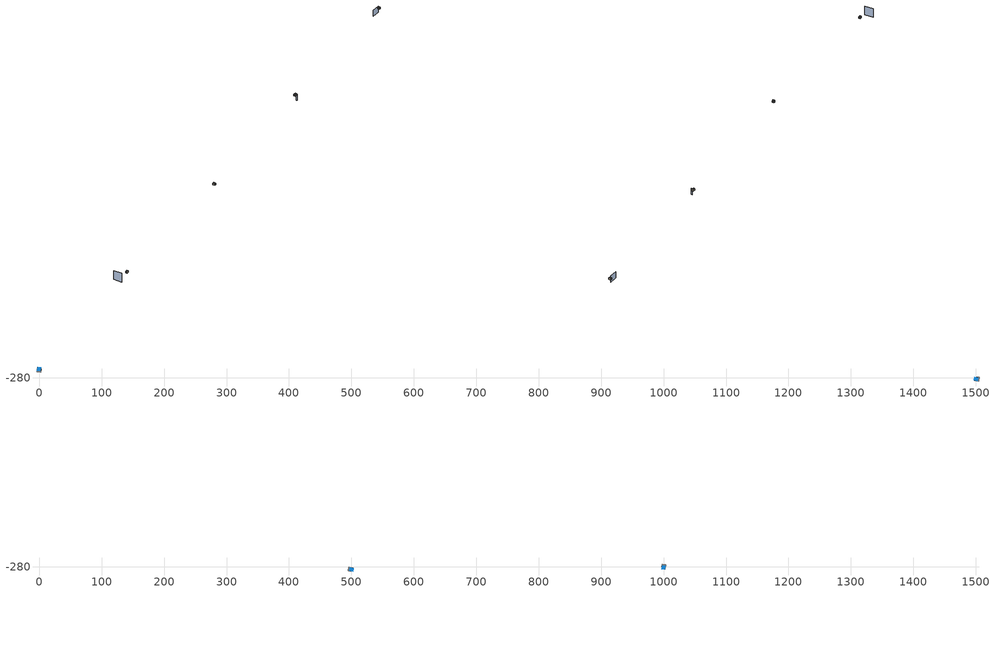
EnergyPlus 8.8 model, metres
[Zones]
0Perim
 floor adiabatic (115mmSandLimeBrick): 2.97,-265.9 2.54,-269.74 -3.43,-269.07 -2.99,-265.22 z9.62
 wall outside (U0-4): 2.97,-265.9 -2.99,-265.22 z9.62:14.43
 wall to 0Core (115mmSandLimeBrick): -3.43,-269.07 2.54,-269.74 z9.62:14.43
 wall adiabatic (115mmSandLimeBrick): -2.99,-265.22 -3.43,-269.07 / 2.54,-269.74 2.97,-265.9 z9.62:14.43
 window (Single): 2.87,-265.89 -2.89,-265.24 z10.47:11.47
 ceiling adiabatic (115mmSandLimeBrick): 2.97,-265.9 -2.99,-265.22 -3.32,-268.11 2.64,-268.78 z14.43
 roof outside (U0-3): 2.64,-268.78 -3.32,-268.11 -3.43,-269.07 2.54,-269.74 z14.43
0Core
 floor adiabatic (115mmSandLimeBrick): 2.54,-269.74 2.44,-270.61 -3.52,-269.93 -3.43,-269.07 z9.62
 wall adiabatic (115mmSandLimeBrick): -3.43,-269.07 -3.52,-269.93 2.44,-270.61 2.54,-269.74 z9.62:14.43
 ceiling adiabatic (115mmSandLimeBrick): 2.54,-269.74 -3.43,-269.07 -3.5,-269.72 2.46,-270.39 z14.43
 roof outside (U0-3): 2.46,-270.39 -3.5,-269.72 -3.52,-269.93 2.44,-270.61 z14.43
3Perim
 floor adiabatic (115mmSandLimeBrick): 1500.44,-278.44 1504.28,-278.87 1503.61,-284.83 1499.76,-284.4 z9.62
 wall outside (U0-4): 1500.44,-278.44 1499.76,-284.4 z9.62:14.43
 wall to 3Core (115mmSandLimeBrick): 1503.61,-284.83 1504.28,-278.87 z9.62:14.43
 wall adiabatic (115mmSandLimeBrick): 1499.76,-284.4 1503.61,-284.83 / 1504.28,-278.87 1500.44,-278.44 z9.62:14.43
 window (Single): 1500.43,-278.54 1499.77,-284.3 z10.47:13.46
 ceiling adiabatic (115mmSandLimeBrick): 1500.44,-278.44 1499.76,-284.4 1502.65,-284.72 1503.32,-278.76 z14.43
 roof outside (U0-3): 1503.32,-278.76 1502.65,-284.72 1503.61,-284.83 1504.28,-278.87 z14.43
3Core
 floor adiabatic (115mmSandLimeBrick): 1504.28,-278.87 1505.14,-278.97 1504.47,-284.93 1503.61,-284.83 z9.62
 wall adiabatic (115mmSandLimeBrick): 1503.61,-284.83 1504.47,-284.93 1505.14,-278.97 1504.28,-278.87 z9.62:14.43
 ceiling adiabatic (115mmSandLimeBrick): 1504.28,-278.87 1503.61,-284.83 1504.25,-284.91 1504.93,-278.94 z14.43
 roof outside (U0-3): 1504.93,-278.94 1504.25,-284.91 1504.47,-284.93 1505.14,-278.97 z14.43
1Perim
 floor adiabatic (115mmSandLimeBrick): 499.56,-286.84 495.72,-286.4 496.39,-280.44 500.24,-280.87 z14.43
 wall outside (U0-4): 499.56,-286.84 500.24,-280.87 z14.43:19.24
 wall to 1Core (115mmSandLimeBrick): 496.39,-280.44 495.72,-286.4 z14.43:19.24
 wall adiabatic (115mmSandLimeBrick): 500.24,-280.87 496.39,-280.44 / 495.72,-286.4 499.56,-286.84 z14.43:19.24
 window (Single): 499.57,-286.74 500.23,-280.97 z15.28:18.27
 ceiling adiabatic (115mmSandLimeBrick): 499.56,-286.84 500.24,-280.87 497.35,-280.55 496.68,-286.51 z19.24
 roof outside (U0-3): 496.68,-286.51 497.35,-280.55 496.39,-280.44 495.72,-286.4 z19.24
1Core
 floor adiabatic (115mmSandLimeBrick): 495.72,-286.4 494.86,-286.3 495.53,-280.34 496.39,-280.44 z14.43
 wall adiabatic (115mmSandLimeBrick): 496.39,-280.44 495.53,-280.34 494.86,-286.3 495.72,-286.4 z14.43:19.24
 ceiling adiabatic (115mmSandLimeBrick): 495.72,-286.4 496.39,-280.44 495.75,-280.37 495.07,-286.33 z19.24
 roof outside (U0-3): 495.07,-286.33 495.75,-280.37 495.53,-280.34 494.86,-286.3 z19.24
2Perim
 floor adiabatic (115mmSandLimeBrick): 997.03,-280.44 997.47,-276.59 1003.43,-277.26 1002.99,-281.11 z14.43
 wall outside (U0-4): 997.03,-280.44 1002.99,-281.11 z14.43:19.24
 wall to 2Core (115mmSandLimeBrick): 1003.43,-277.26 997.47,-276.59 z14.43:19.24
 wall adiabatic (115mmSandLimeBrick): 1002.99,-281.11 1003.43,-277.26 / 997.47,-276.59 997.03,-280.44 z14.43:19.24
 window (Single): 997.13,-280.45 1002.89,-281.1 z15.28:16.28
 ceiling adiabatic (115mmSandLimeBrick): 997.03,-280.44 1002.99,-281.11 1003.32,-278.23 997.36,-277.55 z19.24
 roof outside (U0-3): 997.36,-277.55 1003.32,-278.23 1003.43,-277.26 997.47,-276.59 z19.24
2Core
 floor adiabatic (115mmSandLimeBrick): 997.47,-276.59 997.56,-275.73 1003.52,-276.4 1003.43,-277.26 z14.43
 wall adiabatic (115mmSandLimeBrick): 1003.43,-277.26 1003.52,-276.4 997.56,-275.73 997.47,-276.59 z14.43:19.24
 ceiling adiabatic (115mmSandLimeBrick): 997.47,-276.59 1003.43,-277.26 1003.5,-276.62 997.54,-275.94 z19.24
 roof outside (U0-3): 997.54,-275.94 1003.5,-276.62 1003.52,-276.4 997.56,-275.73 z19.24
shading: -35.19,-269.68 -32.06,-243.73 z0:27.27; 1001.5,-280.94 1001.07,-284.75 / 1475.37,-278.14 1500.15,-280.94 z0:19.24
[Site:GroundTemperature:BuildingSurface]
14, 14, 14, 14, 14, 14, 14, 14, 14, 14, 14, 14
[Site:GroundReflectance]
0.2, 0.2, 0.2, 0.2, 0.2, 0.2, 0.2, 0.2, 0.2, 0.2, 0.2, 0.2
[Site:GroundReflectance:SnowModifier]
1, 1
[Building]
Building: North Axis {deg}=0; Terrain=Suburbs; Loads Convergence Tolerance Value=.04; Temperature Convergence Tolerance Value {deltaC}=.4; Solar Distribution=MinimalShadowing; Maximum Number of Warmup Days=25
[Construction]
115mmSandLimeBrick: Plaster_0.005_115mmSandLimeBrick, Sand-Lime Brick_0.08_115mmSandLimeBrick, Plaster_0.08_115mmSandLimeBrick
U0-4: XPS Board_0.06_U0-4, General Concrete_0.2_U0-4
U0-3: XPS Board_0.12_U0-3, General Concrete_0.2_U0-3
Single: Generic Clear Glass 6mm_0.006_Single
[Material] Roughness=Rough; Thermal Absorptance=0.9
Name | Thickness {m} | Conductivity {W/m-K} | Density {kg/m3} | Specific Heat {J/kg-K} | Solar Absorptance | Visible Absorptance
Plaster_0.005_115mmSandLimeBrick | 0.005 | 1 | 2000 | 1130 | 0.6 | 0.6
Sand-Lime Brick_0.08_115mmSandLimeBrick | 0.08 | 0.56 | 1200 | 1000 | 0.6 | 0.6
Plaster_0.08_115mmSandLimeBrick | 0.08 | 1 | 2000 | 1130 | 0.6 | 0.6
XPS Board_0.06_U0-4 | 0.06 | 0.034 | 35 | 1400 | 0.6 | 0.6
General Concrete_0.2_U0-4; General Concrete_0.2_U0-3 | 0.2 | 2 | 2400 | 950 | 0.7 | 0.7
XPS Board_0.12_U0-3 | 0.12 | 0.034 | 35 | 1400 | 0.6 | 0.6
[WindowMaterial:Glazing]
Generic Clear Glass 6mm_0.006_Single: Optical Data Type=SpectralAverage; Window Glass Spectral Data Set=SpectralAverage; Thickness {m}=0.006; Solar Transmittance at Normal Incidence=0.68; Front Side Solar Reflectance at Normal Incidence=0.09; Back Side Solar Reflectance at Normal Incidence=0.1; Visible Transmittance at Normal Incidence=0.81; Front Side Visible Reflectance at Normal Incidence=0.11; Back Side Visible Reflectance at Normal Incidence=0.12; Infrared Transmittance at Normal Incidence=0; Front Side Infrared Hemispherical Emissivity=0.2; Back Side Infrared Hemispherical Emissivity=0.2; Conductivity {W/m-K}=0.9; Dirt Correction Factor for Solar and Visible Transmittance=1
[EnergyManagementSystem:Sensor]
Name | Output:Variable or Output:Meter Index Key | Output:Variable or Output:Meter
OutdoorTemp | Environment | Site Outdoor Air Drybulb Temperature
OutdoorRelHumid | Environment | Site Outdoor Air Relative Humidity
USRNATVENT_0Perim; USRNATVENT_1Perim; USRNATVENT_2Perim; USRNATVENT_3Perim | AllOn | Schedule Value
[Zone] Type=1; Multiplier=1; Zone Inside Convection Algorithm=TARP; Zone Outside Convection Algorithm=DOE-2
Name | Volume {m3} | Floor Area {m2}
0Perim; 1Perim; 2Perim; 3Perim | 111.677 | 23.2127
0Core; 1Core; 2Core; 3Core | 25.0871 | 5.21446
[People] Number of People Schedule=30HrWk; Number of People Calculation Method=People/Area; People per Zone Floor Area {person/m2}=0.25; Fraction Radiant=0.3; Sensible Heat Fraction=AUTOCALCULATE; Carbon Dioxide Generation Rate {m3/s-W}=3.82e-08; Enable ASHRAE 55 Comfort Warnings=No; Mean Radiant Temperature Calculation Type=ZoneAveraged; Clothing Insulation Calculation Method=DynamicClothingModelASHRAE55; Thermal Comfort Model 1 Type=AdaptiveASH55
Name | Zone or ZoneList | Activity Level Schedule | Work Efficiency Schedule | Air Velocity Schedule
People 0Perim | 0Perim | 0PerimPeopleActivity | 0PerimWorkEfficiency | 0PerimAirVelocity
People 0Core | 0Core | 0CorePeopleActivity | 0CoreWorkEfficiency | 0CoreAirVelocity
People 1Perim | 1Perim | 1PerimPeopleActivity | 1PerimWorkEfficiency | 1PerimAirVelocity
People 1Core | 1Core | 1CorePeopleActivity | 1CoreWorkEfficiency | 1CoreAirVelocity
People 2Perim | 2Perim | 2PerimPeopleActivity | 2PerimWorkEfficiency | 2PerimAirVelocity
People 2Core | 2Core | 2CorePeopleActivity | 2CoreWorkEfficiency | 2CoreAirVelocity
People 3Perim | 3Perim | 3PerimPeopleActivity | 3PerimWorkEfficiency | 3PerimAirVelocity
People 3Core | 3Core | 3CorePeopleActivity | 3CoreWorkEfficiency | 3CoreAirVelocity
[ElectricEquipment] Schedule=60HrWk; Design Level Calculation Method=Watts/Area; Watts per Zone Floor Area {W/m2}=35; Fraction Latent=0; Fraction Radiant=.2; Fraction Lost=0
Name | Zone or ZoneList
0Perim Equipment 1 | 0Perim
0Core Equipment 1 | 0Core
1Perim Equipment 1 | 1Perim
1Core Equipment 1 | 1Core
2Perim Equipment 1 | 2Perim
2Core Equipment 1 | 2Core
3Perim Equipment 1 | 3Perim
3Core Equipment 1 | 3Core
[Lights] Schedule=60HrWk; Design Level Calculation Method=Watts/Area; Watts per Zone Floor Area {W/m2}=20; Return Air Fraction=0; Fraction Radiant=.42; Fraction Visible=.18; Fraction Replaceable=1
Name | Zone or ZoneList
0Perim General lighting | 0Perim
0Core General lighting | 0Core
1Perim General lighting | 1Perim
1Core General lighting | 1Core
2Perim General lighting | 2Perim
2Core General lighting | 2Core
3Perim General lighting | 3Perim
3Core General lighting | 3Core
[ZoneControl:Thermostat]
Name | Zone or ZoneList | Control Type Schedule | Control 1
0Perim Thermostat | 0Perim | 0PerimZoneControlTypeSched | Dual Setpoint - Zone 0Perim
0Core Thermostat | 0Core | 0CoreZoneControlTypeSched | Dual Setpoint - Zone 0Core
1Perim Thermostat | 1Perim | 1PerimZoneControlTypeSched | Dual Setpoint - Zone 1Perim
1Core Thermostat | 1Core | 1CoreZoneControlTypeSched | Dual Setpoint - Zone 1Core
2Perim Thermostat | 2Perim | 2PerimZoneControlTypeSched | Dual Setpoint - Zone 2Perim
2Core Thermostat | 2Core | 2CoreZoneControlTypeSched | Dual Setpoint - Zone 2Core
3Perim Thermostat | 3Perim | 3PerimZoneControlTypeSched | Dual Setpoint - Zone 3Perim
3Core Thermostat | 3Core | 3CoreZoneControlTypeSched | Dual Setpoint - Zone 3Core
[ThermostatSetpoint:DualSetpoint]
Name | Heating Setpoint Temperature Schedule | Cooling Setpoint Temperature Schedule
Dual Setpoint - Zone 0Perim | 0PerimHeating_SP_Sch | 0PerimCooling_SP_Sch
Dual Setpoint - Zone 0Core | 0CoreHeating_SP_Sch | 0CoreCooling_SP_Sch
Dual Setpoint - Zone 1Perim | 1PerimHeating_SP_Sch | 1PerimCooling_SP_Sch
Dual Setpoint - Zone 1Core | 1CoreHeating_SP_Sch | 1CoreCooling_SP_Sch
Dual Setpoint - Zone 2Perim | 2PerimHeating_SP_Sch | 2PerimCooling_SP_Sch
Dual Setpoint - Zone 2Core | 2CoreHeating_SP_Sch | 2CoreCooling_SP_Sch
Dual Setpoint - Zone 3Perim | 3PerimHeating_SP_Sch | 3PerimCooling_SP_Sch
Dual Setpoint - Zone 3Core | 3CoreHeating_SP_Sch | 3CoreCooling_SP_Sch
[Zone equipment]
0Perim: 0Perim Ideal Loads Air
0Core: 0Core Ideal Loads Air
1Perim: 1Perim Ideal Loads Air
1Core: 1Core Ideal Loads Air
2Perim: 2Perim Ideal Loads Air
2Core: 2Core Ideal Loads Air
3Perim: 3Perim Ideal Loads Air
3Core: 3Core Ideal Loads Air
[ZoneHVAC:IdealLoadsAirSystem] Maximum Heating Supply Air Temperature {C}=30; Minimum Cooling Supply Air Temperature {C}=18; Maximum Heating Supply Air Humidity Ratio {kgWater/kgDryAir}=0.01; Minimum Cooling Supply Air Humidity Ratio {kgWater/kgDryAir}=0.008; Heating Limit=NoLimit; Maximum Heating Air Flow Rate {m3/s}=100; Cooling Limit=NoLimit; Maximum Cooling Air Flow Rate {m3/s}=100; Heating Availability Schedule=AllOn; Cooling Availability Schedule=AllOn; Dehumidification Control Type=None; Humidification Control Type=None; Demand Controlled Ventilation Type=OccupancySchedule; Outdoor Air Economizer Type=NoEconomizer; Heat Recovery Type=None; Sensible Heat Recovery Effectiveness=0.7; Latent Heat Recovery Effectiveness=0.65
Name | Design Specification Outdoor Air Object
0Perim Ideal Loads Air | 0PerimMinFreshAir
0Core Ideal Loads Air | 0CoreMinFreshAir
1Perim Ideal Loads Air | 1PerimMinFreshAir
1Core Ideal Loads Air | 1CoreMinFreshAir
2Perim Ideal Loads Air | 2PerimMinFreshAir
2Core Ideal Loads Air | 2CoreMinFreshAir
3Perim Ideal Loads Air | 3PerimMinFreshAir
3Core Ideal Loads Air | 3CoreMinFreshAir
[DesignSpecification:OutdoorAir] Outdoor Air Method=Sum; Outdoor Air Flow per Person {m3/s-person}=0.001; Outdoor Air Flow per Zone Floor Area {m3/s-m2}=0.001; Outdoor Air Schedule=60HrWk
0PerimMinFreshAir; 0CoreMinFreshAir; 1PerimMinFreshAir; 1CoreMinFreshAir; 2PerimMinFreshAir; 2CoreMinFreshAir; 3PerimMinFreshAir; 3CoreMinFreshAir
[ZoneVentilation:DesignFlowRate] Schedule=AllOn; Design Flow Rate Calculation Method=AirChanges/Hour; Air Changes per Hour {1/hr}=0; Ventilation Type=NATURAL; Fan Pressure Rise {Pa}=0; Fan Total Efficiency=1; Constant Term Coefficient=1; Temperature Term Coefficient=0; Velocity Term Coefficient=0; Velocity Squared Term Coefficient=0; Minimum Indoor Temperature {C}=18; Delta Temperature {deltaC}=1; Maximum Wind Speed {m/s}=40
Name | Zone or ZoneList
0Perim ScheduledVent | 0Perim
1Perim ScheduledVent | 1Perim
2Perim ScheduledVent | 2Perim
3Perim ScheduledVent | 3Perim
[EnergyManagementSystem:Actuator] Actuated Component Type=Schedule:Constant; Actuated Component Control Type=Schedule Value
Name | Actuated Component Unique
NATVENT_AVAIL_SCHED_ACTUATOR_0Perim | NATVENT_AVAIL_SCHED_0Perim
NATVENT_AVAIL_SCHED_ACTUATOR_1Perim | NATVENT_AVAIL_SCHED_1Perim
NATVENT_AVAIL_SCHED_ACTUATOR_2Perim | NATVENT_AVAIL_SCHED_2Perim
NATVENT_AVAIL_SCHED_ACTUATOR_3Perim | NATVENT_AVAIL_SCHED_3Perim
[EnergyManagementSystem:ProgramCallingManager]
My 0Perim_Setpoint_Schedule_Calculator_Example: BeginTimestepBeforePredictor; 0Perim_ErlEnforceBinary
My 1Perim_Setpoint_Schedule_Calculator_Example: BeginTimestepBeforePredictor; 1Perim_ErlEnforceBinary
My 2Perim_Setpoint_Schedule_Calculator_Example: BeginTimestepBeforePredictor; 2Perim_ErlEnforceBinary
My 3Perim_Setpoint_Schedule_Calculator_Example: BeginTimestepBeforePredictor; 3Perim_ErlEnforceBinary
[EnergyManagementSystem:Program]
0Perim_ErlEnforceBinary: IF (USRNATVENT_0Perim > 0); Set NATVENT_AVAIL_SCHED_ACTUATOR_0Perim = 1; ELSE; Set NATVENT_AVAIL_SCHED_ACTUATOR_0Perim = 0; ENDIF
1Perim_ErlEnforceBinary: IF (USRNATVENT_1Perim > 0); Set NATVENT_AVAIL_SCHED_ACTUATOR_1Perim = 1; ELSE; Set NATVENT_AVAIL_SCHED_ACTUATOR_1Perim = 0; ENDIF
2Perim_ErlEnforceBinary: IF (USRNATVENT_2Perim > 0); Set NATVENT_AVAIL_SCHED_ACTUATOR_2Perim = 1; ELSE; Set NATVENT_AVAIL_SCHED_ACTUATOR_2Perim = 0; ENDIF
3Perim_ErlEnforceBinary: IF (USRNATVENT_3Perim > 0); Set NATVENT_AVAIL_SCHED_ACTUATOR_3Perim = 1; ELSE; Set NATVENT_AVAIL_SCHED_ACTUATOR_3Perim = 0; ENDIF
[ZoneVentilation:WindandStackOpenArea] Opening Effectiveness=0; Effective Angle {deg}=0; Discharge Coefficient for Opening=0.6; Minimum Indoor Temperature {C}=24; Maximum Indoor Temperature {C}=100; Delta Temperature {deltaC}=1; Minimum Outdoor Temperature {C}=22; Maximum Outdoor Temperature {C}=26; Maximum Wind Speed {m/s}=40
Name | Zone | Opening Area {m2} | Opening Area Fraction Schedule | Height Difference {m}
0PerimNatVent_Buoy | 0Perim | 4.61862 | NATVENT_AVAIL_SCHED_0Perim | 0.248848
1PerimNatVent_Buoy | 1Perim | 13.8558 | NATVENT_AVAIL_SCHED_1Perim | 0.746544
2PerimNatVent_Buoy | 2Perim | 4.61862 | NATVENT_AVAIL_SCHED_2Perim | 0.248848
3PerimNatVent_Buoy | 3Perim | 13.8558 | NATVENT_AVAIL_SCHED_3Perim | 0.746544
[ZoneInfiltration:DesignFlowRate] Schedule=On; Design Flow Rate Calculation Method=AirChanges/Hour; Air Changes per Hour {1/hr}=2; Constant Term Coefficient=1; Temperature Term Coefficient=0; Velocity Term Coefficient=0; Velocity Squared Term Coefficient=0
Name | Zone or ZoneList
0PerimInfiltration | 0Perim
1PerimInfiltration | 1Perim
2PerimInfiltration | 2Perim
3PerimInfiltration | 3Perim
[WaterUse:Equipment]
Name | Peak Flow Rate {m3/s} | Flow Rate Fraction Schedule | Target Temperature Schedule | Hot Water Supply Temperature Schedule | Cold Water Supply Temperature Schedule
DHW 0Perim | 0 | equipOffice | DHW Supply Temperature 0Perim | DHW Supply Temperature 0Perim | DHW Mains Temperature 0Perim
DHW 0Core | 1.44846e-06 | 60HrWk | DHW Supply Temperature 0Core | DHW Supply Temperature 0Core | DHW Mains Temperature 0Core
DHW 1Perim | 0 | equipOffice | DHW Supply Temperature 1Perim | DHW Supply Temperature 1Perim | DHW Mains Temperature 1Perim
DHW 1Core | 1.44846e-06 | 60HrWk | DHW Supply Temperature 1Core | DHW Supply Temperature 1Core | DHW Mains Temperature 1Core
DHW 2Perim | 0 | equipOffice | DHW Supply Temperature 2Perim | DHW Supply Temperature 2Perim | DHW Mains Temperature 2Perim
DHW 2Core | 1.44846e-06 | 60HrWk | DHW Supply Temperature 2Core | DHW Supply Temperature 2Core | DHW Mains Temperature 2Core
DHW 3Perim | 0 | equipOffice | DHW Supply Temperature 3Perim | DHW Supply Temperature 3Perim | DHW Mains Temperature 3Perim
DHW 3Core | 1.44846e-06 | 60HrWk | DHW Supply Temperature 3Core | DHW Supply Temperature 3Core | DHW Mains Temperature 3Core
[Schedule:Constant]
On: On/Off, 1
0PerimPeopleActivity; 0CorePeopleActivity; 1PerimPeopleActivity; 1CorePeopleActivity; 2PerimPeopleActivity; 2CorePeopleActivity; 3PerimPeopleActivity; 3CorePeopleActivity: Any Number, 125.28
0PerimAirVelocity; 0CoreAirVelocity; 1PerimAirVelocity; 1CoreAirVelocity; 2PerimAirVelocity; 2CoreAirVelocity; 3PerimAirVelocity; 3CoreAirVelocity: Any Number, 0.2
0PerimWorkEfficiency; 0CoreWorkEfficiency; 1PerimWorkEfficiency; 1CoreWorkEfficiency; 2PerimWorkEfficiency; 2CoreWorkEfficiency; 3PerimWorkEfficiency; 3CoreWorkEfficiency: Any Number, 0
0PerimHeating_SP_Sch; 0PerimCooling_SP_Sch; 0CoreHeating_SP_Sch; 0CoreCooling_SP_Sch; 1PerimHeating_SP_Sch; 1PerimCooling_SP_Sch; 1CoreHeating_SP_Sch; 1CoreCooling_SP_Sch; 2PerimHeating_SP_Sch; 2PerimCooling_SP_Sch; 2CoreHeating_SP_Sch; 2CoreCooling_SP_Sch; 3PerimHeating_SP_Sch; 3PerimCooling_SP_Sch; 3CoreHeating_SP_Sch; 3CoreCooling_SP_Sch: Temperature, 24
0PerimZoneControlTypeSched; 0CoreZoneControlTypeSched; 1PerimZoneControlTypeSched; 1CoreZoneControlTypeSched; 2PerimZoneControlTypeSched; 2CoreZoneControlTypeSched; 3PerimZoneControlTypeSched; 3CoreZoneControlTypeSched: Any Number, 4
NATVENT_AVAIL_SCHED_0Perim; NATVENT_AVAIL_SCHED_1Perim; NATVENT_AVAIL_SCHED_2Perim; NATVENT_AVAIL_SCHED_3Perim: Fraction, 1
DHW Supply Temperature 0Perim; DHW Supply Temperature 0Core; DHW Supply Temperature 1Perim; DHW Supply Temperature 1Core; DHW Supply Temperature 2Perim; DHW Supply Temperature 2Core; DHW Supply Temperature 3Perim; DHW Supply Temperature 3Core: Temperature, 65
DHW Mains Temperature 0Perim; DHW Mains Temperature 0Core; DHW Mains Temperature 1Perim; DHW Mains Temperature 1Core; DHW Mains Temperature 2Perim; DHW Mains Temperature 2Core; DHW Mains Temperature 3Perim; DHW Mains Temperature 3Core: Temperature, 10
[Schedule:Year]
30HrWk: 30HrWk, 1, 1, 12, 31
60HrWk: 60HrWk, 1, 1, 12, 31
AllOn: AllOn, 1, 1, 12, 31
equipOffice: equipOffice, 1, 1, 12, 31
[Schedule:Week:Daily]
30HrWk: 30HrWkDay, 30HrWkDay, 30HrWkDay, 30HrWkDay, 30HrWkDay, 30HrWkDay, 30HrWkDay, 30HrWkDay, 30HrWkDay, 30HrWkDay, 30HrWkDay, 30HrWkDay
60HrWk: 60HrWkDay, 60HrWkDay, 60HrWkDay, 60HrWkDay, 60HrWkDay, 60HrWkDay, 60HrWkDay, 60HrWkDay, 60HrWkDay, 60HrWkDay, 60HrWkDay, 60HrWkDay
AllOn: AllOn, AllOn, AllOn, AllOn, AllOn, AllOn, AllOn, AllOn, AllOn, AllOn, AllOn, AllOn
equipOffice: equipOfficeWeekEnd, equipOffice, equipOffice, equipOffice, equipOffice, equipOffice, equipOfficeWeekEnd, equipOfficeWeekEnd, equipOffice, equipOffice, equipOffice, equipOffice
[Schedule:Day:Hourly]
30HrWkDay; equipOffice; equipOfficeWeekEnd: 0.1, 0.1, 0.1, 0.1, 0.1, 0.1, 0.1, 0.2, 0.4, 0.6, 0.8, 0.8, 0.4, 0.6, 0.8, 0.8, 0.4, 0.2, 0.1, 0.1, 0.1, 0.1, 0.1, 0.1
60HrWkDay: 0.2, 0.2, 0.2, 0.2, 0.2, 0.2, 0.2, 0.4, 0.8, 0.8, 1, 1, 0.8, 1, 1, 1, 0.8, 0.4, 0.2, 0.2, 0.2, 0.2, 0.2, 0.2
AllOn: 1, 1, 1, 1, 1, 1, 1, 1, 1, 1, 1, 1, 1, 1, 1, 1, 1, 1, 1, 1, 1, 1, 1, 1
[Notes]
----  This file was generated with Archsim v.4.0.2.17
-------------------------ERL SENSORS--------------------------
115mmSandLimeBrick GasType: Partition
